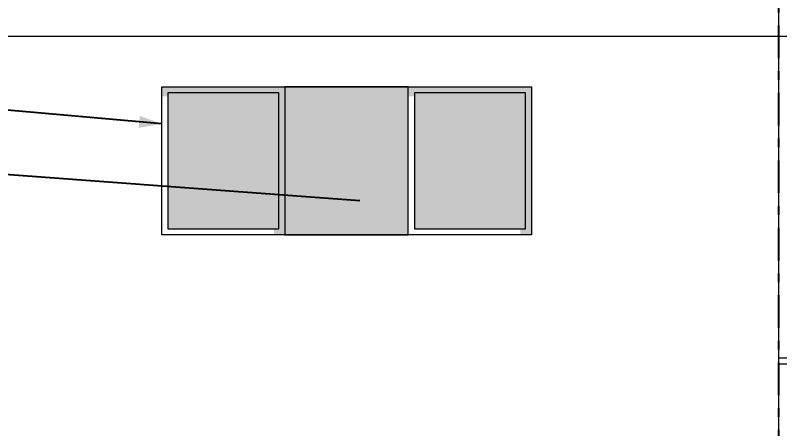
# Model space of a CAD drawing. Header units: millimetres. Extents: x 318905 to 439572, y -5133 to 105868.
# Drawn here: x 355171 to 361372, y 2342 to 5696 of the extents above; entities that cross this region are included whole.
import ezdxf

# ---------------------------------------------------------------- set-up
doc = ezdxf.new("R2010")
doc.units = ezdxf.units.MM
doc.header["$MEASUREMENT"] = 0
doc.linetypes.add('Tiretet', pattern=[546.805537, 264.583325, -105.833328, 70.555556, -105.833328])
for name, color, linetype, lineweight in [('0_Stylo_No__98', 154, 'Continuous', 0), ('2D -  Dessin général_Stylo_No__1', 7, 'Continuous', 5), ('2D -  Dessin général_Stylo_No__141', 1, 'Continuous', 25), ('2D - Dessin général_Stylo_No__1', 7, 'Continuous', 5), ('INTI_Etiquettes_Stylo_No__1', 7, 'Continuous', 5)]:
    doc.layers.add(name, color=color, linetype=linetype, lineweight=lineweight)
doc.layers.add('2D - Dessin général_Stylo_No__81', color=7, linetype='Continuous', lineweight=13, true_color=0x6a6a6a)
doc.styles.add('STYLE_GENERE_3', font='')
doc.styles.get('STYLE_GENERE_3').set_extended_font_data('Arial')
doc.dimstyles.new('STYLE_GENERE__1', dxfattribs={"dimtxt": 200, "dimasz": 142.5, "dimexe": 0.18, "dimexo": 500, "dimgap": 0.09, "dimtad": 0, "dimtih": 1, "dimtoh": 1, "dimlfac": 0.001, "dimzin": 0, "dimdsep": 46, "dimtxsty": 'STYLE_GENERE_3', "dimblk": 'ARROWHEAD_6', "dimblk1": 'ARROWHEAD_6', "dimblk2": 'ARROWHEAD_6', "dimcen": 0.09, "dimclrd": 154, "dimclre": 154, "dimclrt": 154, "dimazin": 0, "dimtfac": 1, "dimtdec": 4, "dimtmove": 0, "dimatfit": 3, "dimfxl": 0, "dimtolj": 1, "dimtzin": 0, "dimarcsym": 0})
doc.dimstyles.new('STYLE_GENERE__3', dxfattribs={"dimtxt": 0.18, "dimasz": 182.4, "dimexe": 0.18, "dimexo": 0.0625, "dimgap": 0.09, "dimtad": 0, "dimtih": 1, "dimtoh": 1, "dimdec": 4, "dimzin": 0, "dimdsep": 46, "dimcen": 0.09, "dimadec": 0, "dimazin": 0, "dimtfac": 1, "dimtdec": 4, "dimtmove": 0, "dimatfit": 3, "dimldrblk": 'ARROWHEAD_5', "dimfxl": 0, "dimtolj": 1, "dimtzin": 0, "dimarcsym": 0})

# ---------------------------------------------------------------- blocks, each defined once
blk = doc.blocks.new('*D124')
at = {"layer": '0_Stylo_No__98', "linetype": 'Continuous'}
for p, q in [((352262.7, 7559.5), (352112.7, 7709.5)), ((352187.7, 7634.5), (352187.7, 7747)), ((352687.7, 7634.5), (352047.1, 7634.5)), ((352187.7, 3678.3), (352187.7, 7634.5)), ((352187.7, -552.4), (352187.7, 3403.7)), ((352112.7, -477.4), (352262.7, -627.4)), ((352328.3, -552.4), (351687.7, -552.4)), ((352187.7, -664.9), (352187.7, -552.4))]:
    blk.add_line(p, q, dxfattribs=at)
at = {"layer": '0_Stylo_No__98', "insert": (351920.8, 3441), "char_height": 200, "attachment_point": 7, "style": 'STYLE_GENERE_3'}
blk.add_mtext('\\A1;{\\pql;\\fArial|b0|i0|c0|p34;8,19}', dxfattribs=at)
blk = doc.blocks.new('ARROWHEAD_6')
at = {"color": 0, "linetype": 'Continuous', "lineweight": 0}
for p, q in [((-0.5, -0.5), (0.5, 0.5)), ((0, 0), (-1, 0))]:
    blk.add_line(p, q, dxfattribs=at)
blk = doc.blocks.new('ARROWHEAD_5')
at = {"linetype": 'Continuous', "lineweight": 0}
blk.add_hatch(color=0, dxfattribs=at).paths.add_polyline_path([(-1, 0.2679), (0, 0), (-1, -0.2679)])
at = {"color": 0, "linetype": 'Continuous', "lineweight": 0}
blk.add_line((0, 0), (-1, 0), dxfattribs=at)

msp = doc.modelspace()

# ---------------------------------------------------------------- hatches: boundary and pattern name
at = {"layer": '2D - Dessin général_Stylo_No__81', "linetype": 'Continuous', "lineweight": 0, "true_color": 0x1a1a1a}
for points in [[(356358.897, 5115.835), (356358.897, 5038.692), (357268.65, 5038.692), (357268.65, 3914.863), (357358.897, 3914.863), (357358.897, 5115.835)], [(358358.897, 5115.835), (357358.897, 5115.835), (357358.897, 3914.863), (358358.897, 3914.863)], [(358358.897, 5115.835), (358358.897, 5038.692), (359268.65, 5038.692), (359268.65, 3914.863), (359358.897, 3914.863), (359358.897, 5115.835)]]:
    msp.add_hatch(color=179, dxfattribs=at).paths.add_polyline_path(points)
at = {"layer": '2D - Dessin général_Stylo_No__81', "linetype": 'Continuous', "lineweight": 0, "true_color": 0x0a0a0a}
for points in [[(357308.897, 3964.863), (357308.897, 5066.11), (356408.897, 5066.11), (356408.897, 3964.863)], [(359308.897, 3964.863), (359308.897, 5066.11), (358408.897, 5066.11), (358408.897, 3964.863)]]:
    msp.add_hatch(color=168, dxfattribs=at).paths.add_polyline_path(points)

# ---------------------------------------------------------------- linework, layer by layer
at = {"layer": '2D -  Dessin général_Stylo_No__1', "linetype": 'Continuous'}
for p, q in [((361366.352, -666.568), (361366.352, 7634.492)), ((369844.465, 5522.959), (354049.368, 5523.012)), ((364587.295, 2913.721), (361366.352, 2914.436)), ((364587.284, 2863.721), (361366.352, 2864.436))]:
    msp.add_line(p, q, dxfattribs=at)
at = {"layer": '2D -  Dessin général_Stylo_No__1', "linetype": 'Continuous', "flags": 128}
for points in [[(356358.897, 5115.835), (357358.897, 5115.835), (357358.897, 3914.863), (356358.897, 3914.863)], [(356358.897, 5115.835), (359358.897, 5115.835), (359358.897, 3914.863), (356358.897, 3914.863)], [(358358.897, 5115.835), (359358.897, 5115.835), (359358.897, 3914.863), (358358.897, 3914.863)]]:
    msp.add_lwpolyline(points, close=True, dxfattribs=at)
at = {"layer": '2D -  Dessin général_Stylo_No__141', "linetype": 'Tiretet', "flags": 128}
msp.add_lwpolyline([(361366.352, -666.568), (361366.352, 9051.172)], dxfattribs=at)
at = {"layer": '2D - Dessin général_Stylo_No__1', "linetype": 'Continuous', "flags": 128}
for points in [[(358358.897, 5115.835), (357358.897, 5115.835), (357358.897, 3914.863), (358358.897, 3914.863)], [(357308.897, 3964.863), (357308.897, 5066.11), (356408.897, 5066.11), (356408.897, 3964.863)], [(359308.897, 3964.863), (359308.897, 5066.11), (358408.897, 5066.11), (358408.897, 3964.863)]]:
    msp.add_lwpolyline(points, close=True, dxfattribs=at)

# ---------------------------------------------------------------- dimensions: what is measured, and where the dimension line sits
at = {"color": 154, "linetype": 'Continuous', "lineweight": 0}
dim = msp.add_linear_dim(base=(352187.679, 7634.463), p1=(352187.679, -552.434), p2=(369844.465, 7634.463), angle=90, dimstyle='STYLE_GENERE__1', dxfattribs=at)
dim.commit()
dim.dimension.update_dxf_attribs({"geometry": '*D124', "text_midpoint": (352215.877, 3541.014), "dimtype": 160})

# ---------------------------------------------------------------- leaders
at = {"layer": 'INTI_Etiquettes_Stylo_No__1', "linetype": 'Continuous', "annotation_type": 0, "has_hookline": 1, "hookline_direction": 1}
for points, text_width in [([(356358.897, 4815.592), (352334.896, 5173.771), (351794.986, 5173.771)], 2801.194), ([(357965.584, 4189.64), (352277.357, 4612.501), (351737.447, 4612.501)], 2724.557)]:
    msp.add_leader(points, dimstyle='STYLE_GENERE__3', dxfattribs=dict(at, text_width=text_width))

doc.saveas('drawing.dxf')
